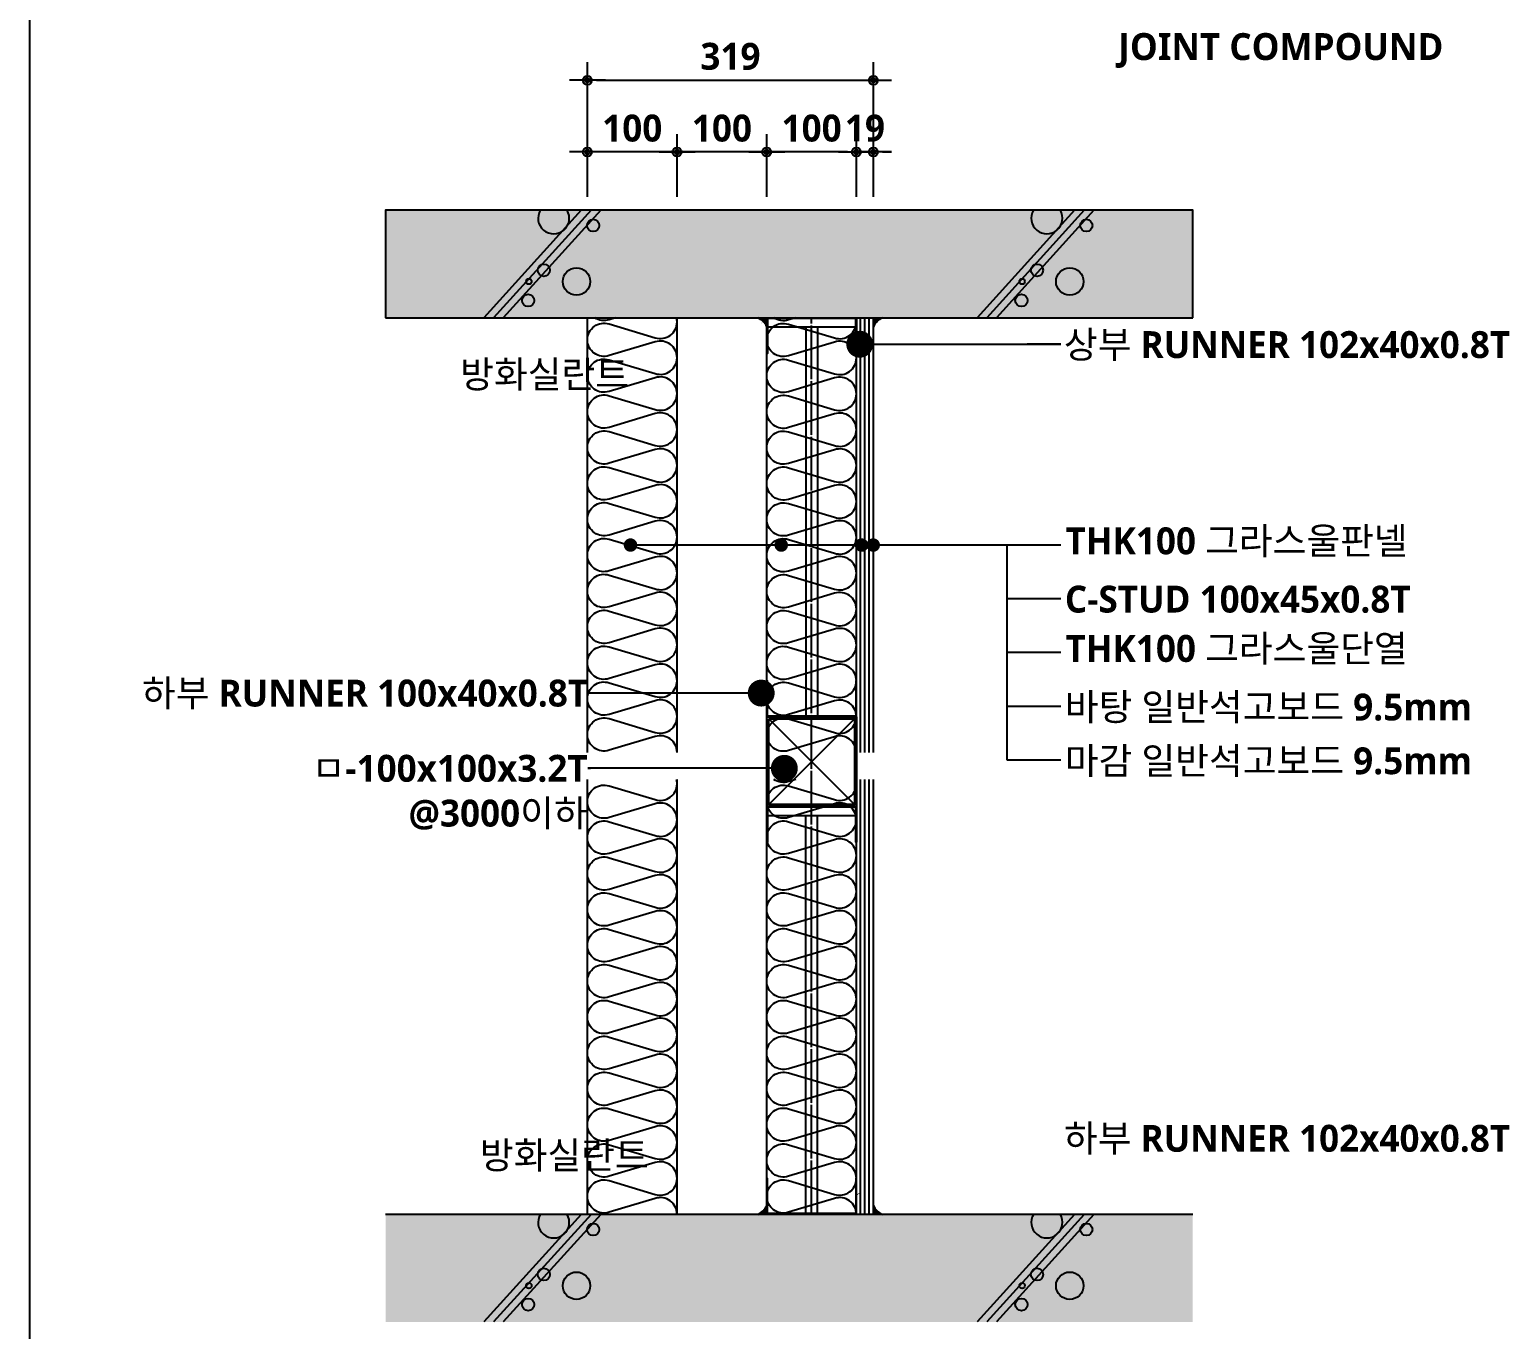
# Model space of a CAD drawing. Extents: x 200 to 24872, y 200 to 5740.
# Drawn here: x 18845 to 20495, y 2978 to 4428 of the extents above; entities that cross this region are included whole.
import ezdxf
from ezdxf.enums import TextEntityAlignment as Align

# ---------------------------------------------------------------- set-up
doc = ezdxf.new("R2010")
doc.units = 0
doc.header["$LTSCALE"] = 10
doc.header["$MEASUREMENT"] = 0
doc.header["$PDSIZE"] = -2
doc.linetypes.add('CEN', pattern=[62, 60, -1, 0, -1])
doc.layers.get('0').update_dxf_attribs({"linetype": 'CONTINUOUS'})
doc.layers.get('Defpoints').update_dxf_attribs({"color": 143, "linetype": 'CONTINUOUS'})
for name, color, linetype in [('A-253', 253, 'CONTINUOUS'), ('A-ANNO-GRA1', 7, 'CONTINUOUS'), ('A-ANNO-LEAD', 4, 'CONTINUOUS'), ('A-ANNO-TEXT1', 7, 'CONTINUOUS'), ('A-CON', 2, 'CONTINUOUS'), ('A-DIM', 7, 'CONTINUOUS'), ('A-FIN1', 6, 'CONTINUOUS'), ('A-insul', 251, 'CONTINUOUS'), ('A-LEADER', 7, 'CONTINUOUS'), ('A-ST-AXIS-DIM', 7, 'CONTINUOUS'), ('A-STEEL', 7, 'CONTINUOUS'), ('A-WALL-DRY', 7, 'CONTINUOUS'), ('A-WALL-GW', 4, 'CONTINUOUS'), ('CEN', 1, 'CEN'), ('CHAN', 3, 'CONTINUOUS'), ('HAT', 5, 'CONTINUOUS'), ('HT', 8, 'CONTINUOUS'), ('LEADER', 4, 'CONTINUOUS'), ('경량철골1', 8, 'CONTINUOUS')]:
    doc.layers.add(name, color=color, linetype=linetype)
doc.layers.add('A-TEXT-DP', color=181, linetype='CONTINUOUS', plot=False)
doc.styles.add('2020음성 1차', font='NanumGothicBold.ttf')
doc.dimstyles.new('DLEADER', dxfattribs={"dimscale": 50, "dimtxt": 3, "dimasz": 3, "dimexe": 1, "dimexo": 8, "dimgap": 1, "dimtad": 1, "dimdec": 0, "dimrnd": 0.25, "dimdsep": 32, "dimtxsty": '2020음성 1차', "dimblk": 'DOT', "dimcen": 5, "dimclrd": 4, "dimclre": 4, "dimclrt": 3, "dimadec": 0, "dimazin": 0, "dimtfac": 1, "dimtdec": 0, "dimtix": 1, "dimtmove": 2, "dimatfit": 1, "dimldrblk": 'DOT', "dimfxl": 1, "dimarcsym": 0})
doc.dimstyles.new('RI-DOT-150', dxfattribs={"dimscale": 150, "dimtxt": 3, "dimasz": 1, "dimexe": 2, "dimexo": 2, "dimgap": 1, "dimtad": 1, "dimdec": 0, "dimzin": 9, "dimdsep": 46, "dimtxsty": '2020음성 1차', "dimcen": 0, "dimclrd": 256, "dimclre": 256, "dimclrt": 3, "dimadec": 0, "dimazin": 0, "dimtm": 1e-09, "dimtfac": 1, "dimtdec": 0, "dimtix": 1, "dimtmove": 2, "dimatfit": 3, "dimfxl": 1.25, "dimtolj": 1, "dimtzin": 0, "dimlwd": -1, "dimlwe": -1, "dimarcsym": 0})

# ---------------------------------------------------------------- blocks, each defined once
blk = doc.blocks.new('222')
at = {"layer": 'HT'}
for p, q in [((9529.35, 4310.29), (9583.73, 4370.29)), ((9540.15, 4310.29), (9594.53, 4370.29))]:
    blk.add_line(p, q, dxfattribs=at)
at = {"layer": 'HT', "color": 4}
blk.add_line((9534.75, 4310.29), (9589.13, 4370.29), dxfattribs=at)
at = {"layer": 'HT'}
for centre, radius in [((9542.83, 4350.06), 7.63), ((9569.78, 4360.57), 3.41), ((9569.39, 4350.02), 1.53), ((9561.07, 4343.74), 3.41), ((9533.57, 4318.74), 3.41)]:
    blk.add_circle(centre, radius, dxfattribs=at)
blk.add_arc((9555.55, 4314.72), 8.7, 329.37522, 210.62478, dxfattribs=at)
blk = doc.blocks.new('_Dot')
at = {"color": 0, "lineweight": -2}
blk.add_line((-0.5, 0), (-1, 0), dxfattribs=at)
at = {"color": 0, "const_width": 0.5}
blk.add_lwpolyline([(-0.25, 0, 1), (0.25, 0, 1)], format="xyb", close=True, dxfattribs=at)
blk = doc.blocks.new('SYM-DOT')
at = {"layer": 'A-LEADER', "const_width": 7.5}
blk.add_lwpolyline([(-7.1, 1.8, 1), (0.4, 1.8, 1)], format="xyb", close=True, dxfattribs=at)
blk = doc.blocks.new('DIMDOT')
at = {"layer": 'A-DIM', "color": 7, "linetype": 'Continuous'}
blk.add_line((-2, 0), (2, 0), dxfattribs=at)
for radius in [0.5, 0.25]:
    blk.add_circle((0, 0), radius, dxfattribs=at)
blk = doc.blocks.new('*D109')
at = {"layer": 'A-ST-AXIS-DIM'}
for p, q in [((19467, 4241.7), (19467, 4391.7)), ((19786, 4241.7), (19786, 4391.7)), ((19477, 4371.7), (19776, 4371.7))]:
    blk.add_line(p, q, dxfattribs=at)
at = {"layer": 'Defpoints', "color": 0}
for p in [(19786, 4371.7), (19467, 4226.7), (19786, 4226.7)]:
    blk.add_point(p, dxfattribs=at)
at = {"layer": 'A-ST-AXIS-DIM', "linetype": 'ByBlock', "xscale": 10, "yscale": 10, "zscale": 10, "rotation": 180}
blk.add_blockref('DIMDOT', (19467, 4371.7), dxfattribs=at)
at = {"layer": 'A-ST-AXIS-DIM', "linetype": 'ByBlock', "xscale": 10, "yscale": 10, "zscale": 10}
blk.add_blockref('DIMDOT', (19786, 4371.7), dxfattribs=at)
at = {"layer": 'A-ST-AXIS-DIM', "color": 3, "ltscale": 10, "insert": (19626.5, 4398.2), "char_height": 30, "attachment_point": 5, "style": '2020음성 1차'}
blk.add_mtext('\\A1;319', dxfattribs=at)
blk = doc.blocks.new('*D110')
at = {"layer": 'A-ST-AXIS-DIM'}
for p, q in [((19667, 4241.7), (19667, 4311.7)), ((19767, 4241.7), (19767, 4311.7)), ((19757, 4291.7), (19677, 4291.7))]:
    blk.add_line(p, q, dxfattribs=at)
at = {"layer": 'Defpoints', "color": 0}
for p in [(19667, 4291.7), (19667, 4226.7), (19767, 4226.7)]:
    blk.add_point(p, dxfattribs=at)
at = {"layer": 'A-ST-AXIS-DIM', "linetype": 'ByBlock', "xscale": 10, "yscale": 10, "zscale": 10, "rotation": 180}
blk.add_blockref('DIMDOT', (19667, 4291.7), dxfattribs=at)
at = {"layer": 'A-ST-AXIS-DIM', "linetype": 'ByBlock', "xscale": 10, "yscale": 10, "zscale": 10}
blk.add_blockref('DIMDOT', (19767, 4291.7), dxfattribs=at)
at = {"layer": 'A-ST-AXIS-DIM', "color": 3, "ltscale": 10, "insert": (19717, 4318.1), "char_height": 30, "attachment_point": 5, "style": '2020음성 1차'}
blk.add_mtext('\\A1;100', dxfattribs=at)
blk = doc.blocks.new('*D111')
at = {"layer": 'A-ST-AXIS-DIM'}
for p, q in [((19467, 4241.7), (19467, 4311.7)), ((19567, 4241.7), (19567, 4311.7)), ((19557, 4291.7), (19477, 4291.7))]:
    blk.add_line(p, q, dxfattribs=at)
at = {"layer": 'Defpoints', "color": 0}
for p in [(19467, 4291.7), (19467, 4226.7), (19567, 4226.7)]:
    blk.add_point(p, dxfattribs=at)
at = {"layer": 'A-ST-AXIS-DIM', "linetype": 'ByBlock', "xscale": 10, "yscale": 10, "zscale": 10, "rotation": 180}
blk.add_blockref('DIMDOT', (19467, 4291.7), dxfattribs=at)
at = {"layer": 'A-ST-AXIS-DIM', "linetype": 'ByBlock', "xscale": 10, "yscale": 10, "zscale": 10}
blk.add_blockref('DIMDOT', (19567, 4291.7), dxfattribs=at)
at = {"layer": 'A-ST-AXIS-DIM', "color": 3, "ltscale": 10, "insert": (19517, 4318.1), "char_height": 30, "attachment_point": 5, "style": '2020음성 1차'}
blk.add_mtext('\\A1;100', dxfattribs=at)
blk = doc.blocks.new('*D112')
at = {"layer": 'A-ST-AXIS-DIM'}
for p, q in [((19767, 4241.7), (19767, 4311.7)), ((19786, 4241.7), (19786, 4311.7)), ((19757, 4291.7), (19747, 4291.7)), ((19786, 4291.7), (19767, 4291.7)), ((19796, 4291.7), (19806, 4291.7))]:
    blk.add_line(p, q, dxfattribs=at)
at = {"layer": 'Defpoints', "color": 0}
for p in [(19767, 4291.7), (19767, 4226.7), (19786, 4226.7)]:
    blk.add_point(p, dxfattribs=at)
at = {"layer": 'A-ST-AXIS-DIM', "linetype": 'ByBlock', "xscale": 10, "yscale": 10, "zscale": 10}
blk.add_blockref('DIMDOT', (19767, 4291.7), dxfattribs=at)
at = {"layer": 'A-ST-AXIS-DIM', "linetype": 'ByBlock', "xscale": 10, "yscale": 10, "zscale": 10, "rotation": 180}
blk.add_blockref('DIMDOT', (19786, 4291.7), dxfattribs=at)
at = {"layer": 'A-ST-AXIS-DIM', "color": 3, "ltscale": 10, "insert": (19776.5, 4318.2), "char_height": 30, "attachment_point": 5, "style": '2020음성 1차'}
blk.add_mtext('\\A1;19', dxfattribs=at)
blk = doc.blocks.new('*D83')
at = {"layer": 'A-ST-AXIS-DIM'}
for p, q in [((19567, 4241.7), (19567, 4311.7)), ((19667, 4241.7), (19667, 4311.7)), ((19657, 4291.7), (19577, 4291.7))]:
    blk.add_line(p, q, dxfattribs=at)
at = {"layer": 'Defpoints', "color": 0}
for p in [(19567, 4291.7), (19567, 4226.7), (19667, 4226.7)]:
    blk.add_point(p, dxfattribs=at)
at = {"layer": 'A-ST-AXIS-DIM', "linetype": 'ByBlock', "xscale": 10, "yscale": 10, "zscale": 10, "rotation": 180}
blk.add_blockref('DIMDOT', (19567, 4291.7), dxfattribs=at)
at = {"layer": 'A-ST-AXIS-DIM', "linetype": 'ByBlock', "xscale": 10, "yscale": 10, "zscale": 10}
blk.add_blockref('DIMDOT', (19667, 4291.7), dxfattribs=at)
at = {"layer": 'A-ST-AXIS-DIM', "color": 3, "ltscale": 10, "insert": (19617, 4318.1), "char_height": 30, "attachment_point": 5, "style": '2020음성 1차'}
blk.add_mtext('\\A1;100', dxfattribs=at)

msp = doc.modelspace()

# ---------------------------------------------------------------- hatches: boundary and pattern name
at = {"layer": 'A-253'}
h = msp.add_hatch(color=256, dxfattribs=at)
h.dxf.hatch_style = 1
h.paths.add_polyline_path([(19242, 4106.7), (20142, 4106.7), (20142, 4226.7), (19242, 4226.7)])
h = msp.add_hatch(color=256, dxfattribs=at)
h.dxf.hatch_style = 1
h.paths.add_polyline_path([(19242, 3106.7), (20142, 3106.7), (20142, 2986.7), (19242, 2986.7)])
at = {"layer": 'HAT'}
h = msp.add_hatch(dxfattribs=at)
h.set_pattern_fill('ANSI31', color=256, scale=0.6, style=0)
h.set_pattern_definition([(45, (12935.729, 6944.82555), (-0.42426407, 0.42426407), [])])
h.paths.add_polyline_path([(19667, 4106.7), (19657, 4106.7, -0.200138), (19667, 4096.8)])
h = msp.add_hatch(dxfattribs=at)
h.set_pattern_fill('ANSI31', color=256, scale=0.6, style=0)
h.set_pattern_definition([(45, (12904.729, 6944.82555), (-0.42426407, 0.42426407), [])])
h.paths.add_polyline_path([(19786, 4106.7), (19796, 4106.7, 0.200138), (19786, 4096.8)])
h = msp.add_hatch(dxfattribs=at)
h.set_pattern_fill('ANSI31', color=256, scale=0.6, style=0)
h.set_pattern_definition([(45, (12935.729, 5893.9594), (-0.42426407, 0.42426407), [])])
h.paths.add_polyline_path([(19667, 3106.7), (19657, 3106.7, 0.200138), (19667, 3116.6)])
h = msp.add_hatch(dxfattribs=at)
h.set_pattern_fill('ANSI31', color=256, scale=0.6, style=0)
h.set_pattern_definition([(45, (12904.729, 5893.9594), (-0.42426407, 0.42426407), [])])
h.paths.add_polyline_path([(19786, 3106.7), (19796, 3106.7, -0.200138), (19786, 3116.6)])

# ---------------------------------------------------------------- linework, layer by layer
at = {"layer": 'A-ANNO-GRA1'}
msp.add_line((18845, 5740), (18845, 200), dxfattribs=at)
at = {"layer": 'A-ANNO-LEAD'}
for p, q in [((19934.9, 3613.3), (19934.9, 3853.3)), ((19994.9, 3793.3), (19934.9, 3793.3)), ((19994.9, 3733.3), (19934.9, 3733.3)), ((19994.9, 3673.3), (19934.9, 3673.3)), ((19994.9, 3613.3), (19934.9, 3613.3))]:
    msp.add_line(p, q, dxfattribs=at)
for points in [[(19661.5, 4101.3, 0, 12, 0), (19642.5, 4084.8, 0, 0, 0), (19588.6, 4039, 0, 0, 0), (19540.6, 4039, 0, 0, 0)], [(19768.3, 3129.6, 0, 12, 0), (19787.3, 3146.1, 0, 0, 0), (19836.2, 3191.9, 0, 0, 0), (19994.9, 3191.9, 0, 0, 0)], [(19661.5, 3110, 0, 12, 0), (19642.5, 3126.5, 0, 0, 0), (19588.6, 3172.4, 0, 0, 0), (19540.6, 3172.4, 0, 0, 0)]]:
    msp.add_lwpolyline(points, format="xyseb", dxfattribs=at)
msp.add_lwpolyline([(19515, 3853.3), (19942.7, 3853.3), (19994.9, 3853.3)], dxfattribs=at)
at = {"layer": 'A-CON'}
for p, q in [((19242, 4106.7), (20142, 4106.7)), ((19242, 3106.7), (20142, 3106.7))]:
    msp.add_line(p, q, dxfattribs=at)
at = {"layer": 'A-FIN1'}
for centre, start, end in [((19650.1, 4089.7), 22.6698, 67.94), ((19802.8, 4089.7), 112.06, 157.3302), ((19650.1, 3123.6), 292.06, 337.3302), ((19802.8, 3123.6), 202.6698, 247.94)]:
    msp.add_arc(centre, 18.3, start, end, dxfattribs=at)
at = {"layer": 'A-insul'}
for p, q in [((19667, 3621.7), (19667, 4106.7)), ((19667, 3106.7), (19667, 3591.7))]:
    msp.add_line(p, q, dxfattribs=at)
for points in [[(19567, 3621.9, 0.509267), (19567, 3621.9, 0.509267), (19542.7, 3639.6), (19491.2, 3624.3, -0.509267), (19467, 3641.9, -0.509267), (19491.2, 3659.6), (19542.7, 3644.3, 0.509267), (19567, 3661.9, 0.509267), (19542.7, 3679.6), (19491.2, 3664.3, -0.509267), (19467, 3681.9, -0.509267), (19491.2, 3699.6), (19542.7, 3684.3, 0.509267), (19567, 3701.9, 0.509267), (19542.7, 3719.6), (19491.2, 3704.3, -0.509267), (19467, 3722, -0.509267), (19491.2, 3739.6), (19542.7, 3724.3, 0.509267), (19567, 3742, 0.509267), (19542.7, 3759.6), (19491.2, 3744.3, -0.509267), (19467, 3762, -0.509267), (19491.2, 3779.6), (19542.7, 3764.3, 0.509267), (19567, 3782, 0.509267), (19542.7, 3799.7), (19491.2, 3784.3, -0.509267), (19467, 3802, -0.509267), (19491.2, 3819.7), (19542.7, 3804.3, 0.509267), (19567, 3822, 0.509267), (19542.7, 3839.7), (19491.2, 3824.4, -0.509267), (19467, 3842, -0.509267), (19491.2, 3859.7), (19542.7, 3844.4, 0.509267), (19567, 3862, 0.509267), (19542.7, 3879.7), (19491.2, 3864.4, -0.509267), (19467, 3882, -0.509267), (19491.2, 3899.7), (19542.7, 3884.4, 0.509267), (19567, 3902, 0.509267), (19542.7, 3919.7), (19491.2, 3904.4, -0.509267), (19467, 3922.1, -0.509267), (19491.2, 3939.7), (19542.7, 3924.4, 0.509267), (19567, 3942.1, 0.509267), (19542.7, 3959.7), (19491.2, 3944.4, -0.509267), (19467, 3962.1, -0.509267), (19491.2, 3979.7), (19542.7, 3964.4, 0.509267), (19567, 3982.1, 0.509267), (19542.7, 3999.8), (19491.2, 3984.4, -0.509267), (19467, 4002.1, -0.509267), (19491.2, 4019.8), (19542.7, 4004.4, 0.509267), (19567, 4022.1, 0.509267), (19542.7, 4039.8), (19491.2, 4024.5, -0.509267), (19467, 4042.1, -0.509267), (19491.2, 4059.8), (19542.7, 4044.5, 0.509267), (19567, 4062.1, 0.509267), (19542.7, 4079.8), (19491.2, 4064.5, -0.509267), (19467, 4082.1, -0.509267), (19491.2, 4099.8), (19542.7, 4084.5, 0.509267), (19567, 4102.1, 0.06173), (19566.4, 4106.7)], [(19767, 3621.7, 0.509267), (19767, 3621.7, 0.509267), (19742.7, 3639.4), (19691.2, 3624, -0.509267), (19667, 3641.7, -0.509267), (19691.2, 3659.4), (19742.7, 3644, 0.509267), (19767, 3661.7, 0.509267), (19742.7, 3679.4), (19691.2, 3664.1, -0.509267), (19667, 3681.7, -0.509267), (19691.2, 3699.4), (19742.7, 3684.1, 0.509267), (19767, 3701.7, 0.509267), (19742.7, 3719.4), (19691.2, 3704.1, -0.509267), (19667, 3721.7, -0.509267), (19691.2, 3739.4), (19742.7, 3724.1, 0.509267), (19767, 3741.7, 0.509267), (19742.7, 3759.4), (19691.2, 3744.1, -0.509267), (19667, 3761.8, -0.509267), (19691.2, 3779.4), (19742.7, 3764.1, 0.509267), (19767, 3781.8, 0.509267), (19742.7, 3799.4), (19691.2, 3784.1, -0.509267), (19667, 3801.8, -0.509267), (19691.2, 3819.4), (19742.7, 3804.1, 0.509267), (19767, 3821.8, 0.509267), (19742.7, 3839.5), (19691.2, 3824.1, -0.509267), (19667, 3841.8, -0.509267), (19691.2, 3859.5), (19742.7, 3844.1, 0.509267), (19767, 3861.8, 0.509267), (19742.7, 3879.5), (19691.2, 3864.2, -0.509267), (19667, 3881.8, -0.509267), (19691.2, 3899.5), (19742.7, 3884.2, 0.509267), (19767, 3901.8, 0.509267), (19742.7, 3919.5), (19691.2, 3904.2, -0.509267), (19667, 3921.8, -0.509267), (19691.2, 3939.5), (19742.7, 3924.2, 0.509267), (19767, 3941.8, 0.509267), (19742.7, 3959.5), (19691.2, 3944.2, -0.509267), (19667, 3961.9, -0.509267), (19691.2, 3979.5), (19742.7, 3964.2, 0.509267), (19767, 3981.9, 0.509267), (19742.7, 3999.5), (19691.2, 3984.2, -0.509267), (19667, 4001.9, -0.509267), (19691.2, 4019.5), (19742.7, 4004.2, 0.509267), (19767, 4021.9, 0.509267), (19742.7, 4039.6), (19691.2, 4024.2, -0.509267), (19667, 4041.9, -0.509267), (19691.2, 4059.6), (19742.7, 4044.2, 0.509267), (19767, 4061.9, 0.509267), (19742.7, 4079.6), (19691.2, 4064.3, -0.509267), (19667, 4081.9, -0.509267), (19691.2, 4099.6), (19742.7, 4084.3, 0.509267), (19767, 4101.9, 0.064962), (19766.4, 4106.7)], [(19567, 3106.7, 0.509267), (19567, 3106.7, 0.509267), (19542.7, 3124.4), (19491.2, 3109, -0.509267), (19467, 3126.7, -0.509267), (19491.2, 3144.4), (19542.7, 3129, 0.509267), (19567, 3146.7, 0.509267), (19542.7, 3164.4), (19491.2, 3149.1, -0.509267), (19467, 3166.7, -0.509267), (19491.2, 3184.4), (19542.7, 3169.1, 0.509267), (19567, 3186.7, 0.509267), (19542.7, 3204.4), (19491.2, 3189.1, -0.509267), (19467, 3206.7, -0.509267), (19491.2, 3224.4), (19542.7, 3209.1, 0.509267), (19567, 3226.7, 0.509267), (19542.7, 3244.4), (19491.2, 3229.1, -0.509267), (19467, 3246.8, -0.509267), (19491.2, 3264.4), (19542.7, 3249.1, 0.509267), (19567, 3266.8, 0.509267), (19542.7, 3284.4), (19491.2, 3269.1, -0.509267), (19467, 3286.8, -0.509267), (19491.2, 3304.4), (19542.7, 3289.1, 0.509267), (19567, 3306.8, 0.509267), (19542.7, 3324.5), (19491.2, 3309.1, -0.509267), (19467, 3326.8, -0.509267), (19491.2, 3344.5), (19542.7, 3329.1, 0.509267), (19567, 3346.8, 0.509267), (19542.7, 3364.5), (19491.2, 3349.2, -0.509267), (19467, 3366.8, -0.509267), (19491.2, 3384.5), (19542.7, 3369.2, 0.509267), (19567, 3386.8, 0.509267), (19542.7, 3404.5), (19491.2, 3389.2, -0.509267), (19467, 3406.8, -0.509267), (19491.2, 3424.5), (19542.7, 3409.2, 0.509267), (19567, 3426.8, 0.509267), (19542.7, 3444.5), (19491.2, 3429.2, -0.509267), (19467, 3446.9, -0.509267), (19491.2, 3464.5), (19542.7, 3449.2, 0.509267), (19567, 3466.9, 0.509267), (19542.7, 3484.5), (19491.2, 3469.2, -0.509267), (19467, 3486.9, -0.509267), (19491.2, 3504.5), (19542.7, 3489.2, 0.509267), (19567, 3506.9, 0.509267), (19542.7, 3524.6), (19491.2, 3509.2, -0.509267), (19467, 3526.9, -0.509267), (19491.2, 3544.6), (19542.7, 3529.2, 0.509267), (19567, 3546.9, 0.509267), (19542.7, 3564.6), (19491.2, 3549.3, -0.509267), (19467, 3566.9, -0.509267), (19491.2, 3584.6), (19542.7, 3569.3, 0.509267), (19567, 3586.9, 0.064962), (19566.4, 3591.7)], [(19767, 3106.7, 0.509267), (19767, 3106.7, 0.509267), (19742.7, 3124.4), (19691.2, 3109, -0.509267), (19667, 3126.7, -0.509267), (19691.2, 3144.4), (19742.7, 3129, 0.509267), (19767, 3146.7, 0.509267), (19742.7, 3164.4), (19691.2, 3149.1, -0.509267), (19667, 3166.7, -0.509267), (19691.2, 3184.4), (19742.7, 3169.1, 0.509267), (19767, 3186.7, 0.509267), (19742.7, 3204.4), (19691.2, 3189.1, -0.509267), (19667, 3206.7, -0.509267), (19691.2, 3224.4), (19742.7, 3209.1, 0.509267), (19767, 3226.7, 0.509267), (19742.7, 3244.4), (19691.2, 3229.1, -0.509267), (19667, 3246.8, -0.509267), (19691.2, 3264.4), (19742.7, 3249.1, 0.509267), (19767, 3266.8, 0.509267), (19742.7, 3284.4), (19691.2, 3269.1, -0.509267), (19667, 3286.8, -0.509267), (19691.2, 3304.4), (19742.7, 3289.1, 0.509267), (19767, 3306.8, 0.509267), (19742.7, 3324.5), (19691.2, 3309.1, -0.509267), (19667, 3326.8, -0.509267), (19691.2, 3344.5), (19742.7, 3329.1, 0.509267), (19767, 3346.8, 0.509267), (19742.7, 3364.5), (19691.2, 3349.2, -0.509267), (19667, 3366.8, -0.509267), (19691.2, 3384.5), (19742.7, 3369.2, 0.509267), (19767, 3386.8, 0.509267), (19742.7, 3404.5), (19691.2, 3389.2, -0.509267), (19667, 3406.8, -0.509267), (19691.2, 3424.5), (19742.7, 3409.2, 0.509267), (19767, 3426.8, 0.509267), (19742.7, 3444.5), (19691.2, 3429.2, -0.509267), (19667, 3446.9, -0.509267), (19691.2, 3464.5), (19742.7, 3449.2, 0.509267), (19767, 3466.9, 0.509267), (19742.7, 3484.5), (19691.2, 3469.2, -0.509267), (19667, 3486.9, -0.509267), (19691.2, 3504.5), (19742.7, 3489.2, 0.509267), (19767, 3506.9, 0.509267), (19742.7, 3524.6), (19691.2, 3509.2, -0.509267), (19667, 3526.9, -0.509267), (19691.2, 3544.6), (19742.7, 3529.2, 0.509267), (19767, 3546.9, 0.509267), (19742.7, 3564.6), (19691.2, 3549.3, -0.509267), (19667, 3566.9, -0.509267), (19691.2, 3584.6), (19742.7, 3569.3, 0.509267), (19767, 3586.9, 0.064962), (19766.4, 3591.7)]]:
    msp.add_lwpolyline(points, format="xyb", dxfattribs=at)
at = {"layer": 'A-STEEL'}
for p, q in [((19669.3, 3659.4), (19764.7, 3564)), ((19669.3, 3564), (19764.7, 3659.4))]:
    msp.add_line(p, q, dxfattribs=at)
for points in [[(19667, 3661.7), (19767, 3661.7), (19767, 3561.7), (19667, 3561.7)], [(19669.3, 3659.4), (19764.7, 3659.4), (19764.7, 3564), (19669.3, 3564)]]:
    msp.add_lwpolyline(points, close=True, dxfattribs=at)
at = {"layer": 'A-TEXT-DP'}
msp.add_lwpolyline([(20142, 4106.7), (20142, 4226.7), (19242, 4226.7), (19242, 4106.7)], dxfattribs=at)
at = {"layer": 'A-WALL-DRY'}
for p, q in [((19767, 3621.7), (19767, 4106.7)), ((19771.7, 3621.7), (19771.7, 4106.7)), ((19776.5, 3621.7), (19776.5, 4106.7)), ((19781.2, 3621.7), (19781.2, 4106.7)), ((19786, 3621.7), (19786, 4106.7)), ((19767, 3106.7), (19767, 3591.7)), ((19771.7, 3106.7), (19771.7, 3591.7)), ((19776.5, 3106.7), (19776.5, 3591.7)), ((19781.2, 3106.7), (19781.2, 3591.7)), ((19786, 3106.7), (19786, 3591.7))]:
    msp.add_line(p, q, dxfattribs=at)
at = {"layer": 'A-WALL-GW'}
for p, q in [((19467, 3621.7), (19467, 4106.7)), ((19567, 3621.7), (19567, 4106.7)), ((19467, 3106.7), (19467, 3591.7)), ((19567, 3106.7), (19567, 3591.7))]:
    msp.add_line(p, q, dxfattribs=at)
at = {"layer": 'CEN', "ltscale": 0.1}
msp.add_line((19717, 3106.7), (19717, 4106.7), dxfattribs=at)
at = {"layer": 'CHAN'}
for points in [[(19767, 4066.7), (19766.2, 4066.7), (19766.2, 4105.6, 0.414214), (19765.9, 4105.9), (19668, 4105.9, 0.414214), (19667.8, 4105.6), (19667.8, 4066.7), (19667, 4066.7), (19667, 4105.9, -0.414214), (19667.8, 4106.7), (19766.2, 4106.7, -0.414214), (19767, 4105.9)], [(19767, 3701.7), (19766.2, 3701.7), (19766.2, 3662.7, -0.414214), (19765.9, 3662.5), (19668, 3662.5, -0.414214), (19667.8, 3662.7), (19667.8, 3701.7), (19667, 3701.7), (19667, 3662.5, 0.414214), (19667.8, 3661.7), (19766.2, 3661.7, 0.414214), (19767, 3662.5)], [(19767, 3521.7), (19766.2, 3521.7), (19766.2, 3560.6, 0.414214), (19765.9, 3560.9), (19668, 3560.9, 0.414214), (19667.8, 3560.6), (19667.8, 3521.7), (19667, 3521.7), (19667, 3560.9, -0.414214), (19667.8, 3561.7), (19766.2, 3561.7, -0.414214), (19767, 3560.9)], [(19767, 3146.7), (19766.2, 3146.7), (19766.2, 3107.7, -0.414214), (19765.9, 3107.5), (19668, 3107.5, -0.414214), (19667.8, 3107.7), (19667.8, 3146.7), (19667, 3146.7), (19667, 3107.5, 0.414214), (19667.8, 3106.7), (19766.2, 3106.7, 0.414214), (19767, 3107.5)]]:
    msp.add_lwpolyline(points, format="xyb", close=True, dxfattribs=at)
at = {"layer": 'LEADER'}
for points in [[(19498.5, 4106.7), (19491.2, 4104.5, -0.22777), (19475.3, 4106.7)], [(19699.3, 4106.7), (19691.2, 4104.3, -0.233634), (19675, 4106.7)], [(19699.3, 3591.7), (19691.2, 3589.3, -0.233634), (19675, 3591.7)]]:
    msp.add_lwpolyline(points, format="xyb", dxfattribs=at)
at = {"layer": '경량철골1'}
for p, q in [((19667.8, 4096.7), (19766.2, 4096.7)), ((19710.5, 4096.7), (19710.5, 3661.7)), ((19723.5, 4096.7), (19723.5, 3661.7)), ((19667.8, 3551.7), (19766.2, 3551.7)), ((19710.5, 3107.5), (19710.5, 3551.7)), ((19723.5, 3107.5), (19723.5, 3551.7))]:
    msp.add_line(p, q, dxfattribs=at)

# ---------------------------------------------------------------- block references
at = {"xscale": 2, "yscale": 2, "zscale": 2, "rotation": 180}
for p in [(38540.5, 12847.2), (39090.5, 12847.2), (38540.5, 11727.2), (39090.5, 11727.2)]:
    msp.add_blockref('222', p, dxfattribs=at)
at = {"layer": 'A-ANNO-LEAD', "xscale": -1}
for p in [(19511.7, 3851.4), (19679.8, 3851.4), (19769.4, 3851.4), (19782.4, 3851.4)]:
    msp.add_blockref('SYM-DOT', p, dxfattribs=at)

# ---------------------------------------------------------------- texts
at = {"layer": 'A-ANNO-TEXT1', "style": '2020음성 1차'}
for s, p in [('JOINT COMPOUND', (20059, 4409.2)), ('상부 RUNNER 102x40x0.8T', (19998.4, 4076.8)), ('THK100 그라스울판넬', (20000.1, 3857.9)), ('C-STUD 100x45x0.8T', (19999.4, 3792.9)), ('THK100 그라스울단열', (20000.1, 3737.9)), ('바탕 일반석고보드 9.5mm', (19999.4, 3672.6)), ('마감 일반석고보드 9.5mm', (19999.4, 3612.6)), ('하부 RUNNER 102x40x0.8T', (19998.4, 3191.5))]:
    msp.add_text(s, height=30, dxfattribs=at).set_placement(p, align=Align.MIDDLE_LEFT)
for p in [(19513.4, 4028.6), (19535.4, 3157.6)]:
    msp.add_text('방화실란트', height=30, dxfattribs=at).set_placement(p, align=Align.RIGHT)
for s, p in [('하부 RUNNER 100x40x0.8T', (19467.8, 3688.1)), ('ㅁ-100x100x3.2T', (19467.3, 3604.2)), ('@3000이하', (19467.3, 3554.2))]:
    msp.add_text(s, height=30, dxfattribs=at).set_placement(p, align=Align.MIDDLE_RIGHT)

# ---------------------------------------------------------------- dimensions: what is measured, and where the dimension line sits
at = {"layer": 'A-ST-AXIS-DIM'}
dim = msp.add_linear_dim(base=(19786, 4371.7), p1=(19467, 4226.7), p2=(19786, 4226.7), dimstyle='RI-DOT-150', override={"dimscale": 10, "dimexo": 1.5, "dimlunit": 6, "dimblk1": 'DIMDOT', "dimblk2": 'DIMDOT', "dimsah": 1}, dxfattribs=at)
dim.commit()
dim.dimension.update_dxf_attribs({"geometry": '*D109', "text_midpoint": (19626.5, 4398.2)})
for base, p1, p2, picture, middle in [((19467, 4291.7), (19567, 4226.7), (19467, 4226.7), '*D111', (19517, 4318.1)), ((19567, 4291.7), (19667, 4226.7), (19567, 4226.7), '*D83', (19617, 4318.1)), ((19667, 4291.7), (19767, 4226.7), (19667, 4226.7), '*D110', (19717, 4318.1)), ((19767, 4291.7), (19786, 4226.7), (19767, 4226.7), '*D112', (19776.5, 4318.2))]:
    dim = msp.add_linear_dim(base=base, p1=p1, p2=p2, angle=180, dimstyle='RI-DOT-150', override={"dimscale": 10, "dimexo": 1.5, "dimlunit": 6, "dimblk1": 'DIMDOT', "dimblk2": 'DIMDOT', "dimsah": 1}, dxfattribs=at)
    dim.commit()
    dim.dimension.update_dxf_attribs({"geometry": picture, "text_midpoint": middle})

# ---------------------------------------------------------------- leaders
at = {"layer": 'A-ANNO-LEAD'}
for points in [[(19770.7, 4077.2), (19994.9, 4077.2), (19957.3, 4077.2)], [(19660.8, 3688.1), (19494.2, 3688.1), (19467.8, 3688.1)], [(19686.6, 3604.2), (19467.3, 3604.2), (19470.5, 3604.2)]]:
    msp.add_leader(points, dimstyle='DLEADER', override={"dimscale": 10, "dimclrd": 7}, dxfattribs=at)

doc.saveas('drawing.dxf')
